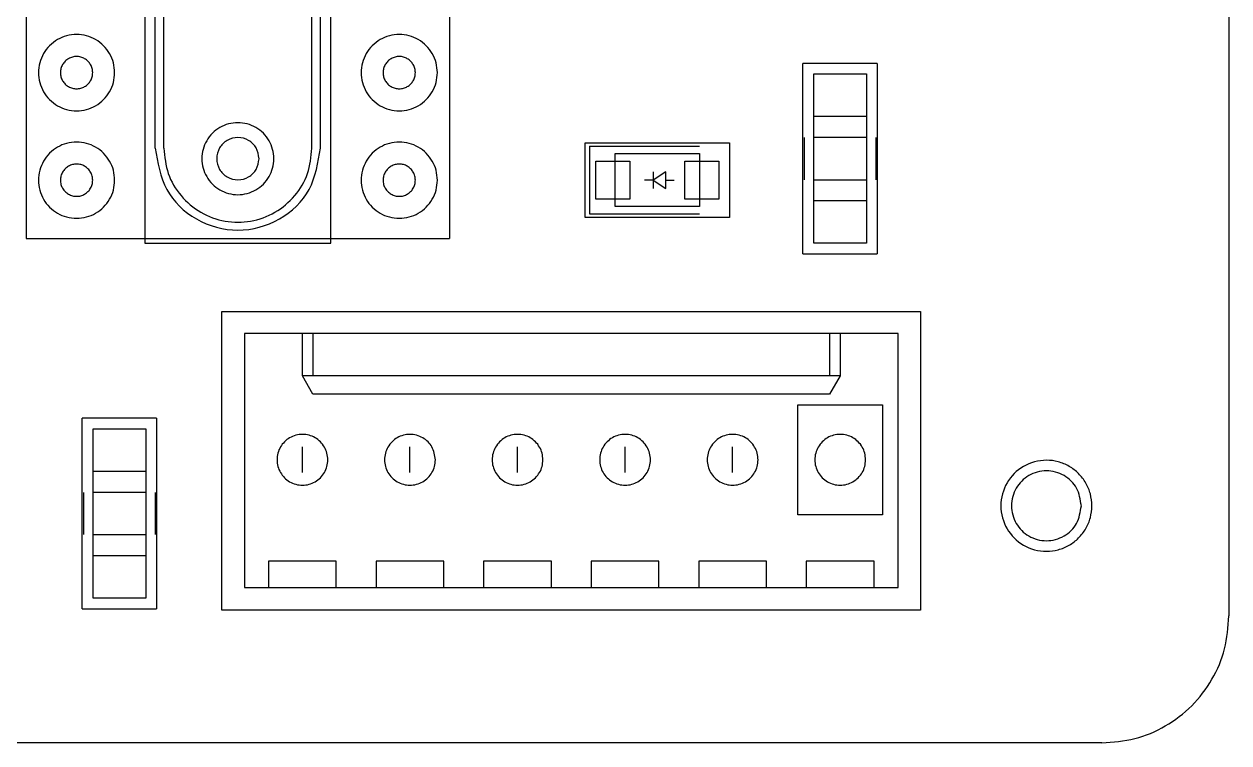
# Model space of a CAD drawing. Extents: x 5 to 6006, y -4927 to -37.
# Drawn here: x 2844 to 6006, y -4927 to -3040 of the extents above; entities that cross this region are included whole.
import ezdxf

# ---------------------------------------------------------------- set-up
doc = ezdxf.new("R2010")
doc.units = 0
doc.layers.get('0').update_dxf_attribs({"linetype": 'CONTINUOUS'})

msp = doc.modelspace()

# ---------------------------------------------------------------- linework, layer by layer
at = {"color": 7}
for p, q in [((6005.406667, -371.065778), (6005.406667, -4593.110222)), ((2849.597778, -1602.965778), (2849.597778, -3603.074667)), ((3960.706667, -1602.965778), (3960.706667, -3603.074667)), ((3160.606667, -2615.296889), (3160.606667, -3615.492444)), ((3649.415556, -3615.492444), (3649.415556, -2615.296889)), ((3188.264444, -3365.443556), (3188.264444, -2865.345778)), ((3210.56, -3365.443556), (3210.56, -2865.345778)), ((3210.56, -3365.443556), (3210.56, -2865.345778)), ((3599.462222, -3365.443556), (3599.462222, -2865.345778)), ((3599.462222, -3365.443556), (3599.462222, -2865.345778)), ((3621.757778, -3365.443556), (3621.757778, -2865.345778)), ((4887.806667, -3643.150222), (4887.806667, -3143.334667)), ((5082.257778, -3143.334667), (4887.806667, -3143.334667)), ((5082.257778, -3143.334667), (5082.257778, -3643.150222)), ((3024.208667, -3167.577556), (3024.208667, -3167.577556)), ((3081.875416, -3167.577556), (3081.875416, -3167.577556)), ((3870.875333, -3167.577556), (3870.875333, -3167.577556)), ((3928.542082, -3167.577555), (3928.542082, -3167.577556)), ((4916.028889, -3337.785778), (4916.028889, -3170.992444)), ((4916.028889, -3170.992444), (5054.882222, -3170.992444)), ((5054.882222, -3170.992444), (5054.882222, -3337.785778)), ((4916.593333, -3282.188), (5054.317778, -3282.188)), ((4916.593333, -3504.296889), (4916.593333, -3282.188)), ((5054.317778, -3282.188), (5054.317778, -3504.296889)), ((4891.193333, -3337.785778), (4891.193333, -3448.699111)), ((5054.882222, -3337.785778), (4916.028889, -3337.785778)), ((5080, -3448.699111), (5080, -3337.785778)), ((4316.871111, -3547.476889), (4316.871111, -3351.896889)), ((4316.871111, -3351.896889), (4694.766667, -3351.896889)), ((4327.877778, -3360.645778), (4327.877778, -3538.445778)), ((4327.877778, -3360.645778), (4616.873333, -3360.645778)), ((4394.764444, -3518.972444), (4394.764444, -3380.119111)), ((4394.764444, -3380.119111), (4616.873333, -3380.119111)), ((4616.873333, -3380.119111), (4616.873333, -3518.972444)), ((4694.766667, -3351.896889), (4694.766667, -3547.476889)), ((3460.764111, -3393.355333), (3460.764111, -3393.355333)), ((3499.653204, -3393.355333), (3499.653204, -3393.355333)), ((4344.528889, -3499.781333), (4344.528889, -3399.592444)), ((4344.528889, -3399.592444), (4433.428889, -3399.592444)), ((4433.428889, -3399.592444), (4433.428889, -3499.781333)), ((4577.926667, -3499.781333), (4577.926667, -3399.592444)), ((4577.926667, -3399.592444), (4666.826667, -3399.592444)), ((4666.826667, -3399.592444), (4666.826667, -3499.781333)), ((4494.671111, -3427.532444), (4494.671111, -3471.841333)), ((4527.973333, -3427.532444), (4494.671111, -3449.545778)), ((4527.973333, -3471.841333), (4527.973333, -3427.532444)), ((3024.208667, -3449.799778), (3024.208667, -3449.799778)), ((3081.875416, -3449.799778), (3081.875416, -3449.799778)), ((3870.875333, -3449.799778), (3870.875333, -3449.799778)), ((3928.542082, -3449.799778), (3928.542082, -3449.799778)), ((4494.671111, -3449.545778), (4472.375556, -3449.545778)), ((4494.671111, -3449.545778), (4527.973333, -3471.841333)), ((4527.973333, -3449.545778), (4550.268889, -3449.545778)), ((4916.028889, -3615.492444), (4916.028889, -3448.699111)), ((4916.028889, -3448.699111), (5054.882222, -3448.699111)), ((5054.882222, -3448.699111), (5054.882222, -3615.492444)), ((4433.428889, -3499.781333), (4344.528889, -3499.781333)), ((4666.826667, -3499.781333), (4577.926667, -3499.781333)), ((5054.317778, -3504.296889), (4916.593333, -3504.296889)), ((4327.877778, -3538.445778), (4616.873333, -3538.445778)), ((4616.873333, -3518.972444), (4394.764444, -3518.972444)), ((4694.766667, -3547.476889), (4316.871111, -3547.476889)), ((2849.597778, -3603.074667), (3960.706667, -3603.074667)), ((3160.606667, -3615.492444), (3649.415556, -3615.492444)), ((5054.882222, -3615.492444), (4916.028889, -3615.492444)), ((4887.806667, -3643.150222), (5082.257778, -3643.150222)), ((3363.242222, -4577.870222), (3363.242222, -3794.421333)), ((3363.242222, -3794.421333), (5196.557778, -3794.421333)), ((5196.557778, -3794.421333), (5196.557778, -4577.870222)), ((5137.855556, -3852.276889), (3422.226667, -3852.276889)), ((3422.226667, -3852.276889), (3422.226667, -4518.885778)), ((3574.344444, -3963.472444), (3574.344444, -3852.276889)), ((3602.284444, -3852.276889), (3602.284444, -3963.472444)), ((4957.797778, -3852.276889), (4957.797778, -3963.472444)), ((4985.455556, -3852.276889), (4985.455556, -3963.472444)), ((5137.855556, -4518.885778), (5137.855556, -3852.276889)), ((4985.455556, -3963.472444), (3574.344444, -3963.472444)), ((3602.284444, -4011.168), (3574.344444, -3963.472444)), ((4985.455556, -3963.472444), (4957.797778, -4011.168)), ((4957.797778, -4011.168), (3602.284444, -4011.168)), ((4874.542222, -4327.821333), (4874.542222, -4039.108)), ((4874.542222, -4039.108), (5096.651111, -4039.108)), ((5096.651111, -4039.108), (5096.651111, -4327.821333)), ((2996.917778, -4574.483556), (2996.917778, -4074.668)), ((3191.368889, -4074.668), (2996.917778, -4074.668)), ((3191.368889, -4074.668), (3191.368889, -4574.483556)), ((3025.14, -4269.119111), (3025.14, -4102.325778)), ((3025.14, -4102.325778), (3163.993333, -4102.325778)), ((3163.993333, -4102.325778), (3163.993333, -4269.119111)), ((3574.344444, -4216.625778), (3574.344444, -4150.021333)), ((3856.566667, -4216.625778), (3856.566667, -4150.021333)), ((4138.788889, -4216.625778), (4138.788889, -4150.021333)), ((4421.011111, -4216.625778), (4421.011111, -4150.021333)), ((4703.233333, -4216.625778), (4703.233333, -4150.021333)), ((3641.208533, -4183.577556), (3641.208533, -4183.577556)), ((3923.430756, -4183.577556), (3923.430756, -4183.577556)), ((4205.652978, -4183.577556), (4205.652978, -4183.577556)), ((4487.8752, -4183.577556), (4487.8752, -4183.577556)), ((4770.09714, -4183.577556), (4770.09714, -4183.577556)), ((5052.319362, -4183.577556), (5052.319362, -4183.577556)), ((3025.704444, -4213.521333), (3163.428889, -4213.521333)), ((3025.704444, -4435.630222), (3025.704444, -4213.521333)), ((3163.428889, -4213.521333), (3163.428889, -4435.630222)), ((3000.304444, -4269.119111), (3000.304444, -4380.032444)), ((3163.993333, -4269.119111), (3025.14, -4269.119111)), ((3189.111111, -4380.032444), (3189.111111, -4269.119111)), ((5096.651111, -4327.821333), (4874.542222, -4327.821333)), ((5618.339453, -4304.312222), (5618.339453, -4304.312222)), ((5646.117176, -4304.312222), (5646.117176, -4304.312222)), ((3025.14, -4546.825778), (3025.14, -4380.032444)), ((3025.14, -4380.032444), (3163.993333, -4380.032444)), ((3163.993333, -4380.032444), (3163.993333, -4546.825778)), ((3163.428889, -4435.630222), (3025.704444, -4435.630222)), ((3663.244444, -4450.023556), (3485.444444, -4450.023556)), ((3485.444444, -4450.023556), (3485.444444, -4518.885778)), ((3663.244444, -4518.885778), (3663.244444, -4450.023556)), ((3945.466667, -4450.023556), (3767.666667, -4450.023556)), ((3767.666667, -4450.023556), (3767.666667, -4518.885778)), ((3945.466667, -4518.885778), (3945.466667, -4450.023556)), ((4227.688889, -4450.023556), (4049.888889, -4450.023556)), ((4049.888889, -4450.023556), (4049.888889, -4518.885778)), ((4227.688889, -4518.885778), (4227.688889, -4450.023556)), ((4509.911111, -4450.023556), (4332.111111, -4450.023556)), ((4332.111111, -4450.023556), (4332.111111, -4518.885778)), ((4509.911111, -4518.885778), (4509.911111, -4450.023556)), ((4792.133333, -4450.023556), (4614.333333, -4450.023556)), ((4614.333333, -4450.023556), (4614.333333, -4518.885778)), ((4792.133333, -4518.885778), (4792.133333, -4450.023556)), ((5074.355556, -4450.023556), (4896.555556, -4450.023556)), ((4896.555556, -4450.023556), (4896.555556, -4518.885778)), ((5074.355556, -4518.885778), (5074.355556, -4450.023556)), ((3422.226667, -4518.885778), (5137.855556, -4518.885778)), ((3163.993333, -4546.825778), (3025.14, -4546.825778)), ((2996.917778, -4574.483556), (3191.368889, -4574.483556)), ((5196.557778, -4577.870222), (3363.242222, -4577.870222)), ((5672.102222, -4926.414667), (338.666667, -4926.414667))]:
    msp.add_line(p, q, dxfattribs=at)
for points, knots in [([(3081.875416, -3167.577555), (3081.208791, -3176.328393), (3079.881058, -3193.757653), (3069.388527, -3218.149133), (3053.425193, -3239.10519), (3032.441012, -3255.173381), (3008.05702, -3265.276663), (2981.874906, -3268.732905), (2955.69535, -3265.276663), (2931.303725, -3255.173381), (2910.347707, -3239.10519), (2894.279505, -3218.149133), (2884.176227, -3193.757652), (2880.719983, -3167.577555), (2884.176227, -3141.397458), (2894.279506, -3117.005978), (2910.347707, -3096.04992), (2931.303726, -3079.98173), (2955.69535, -3069.878448), (2981.874906, -3066.422206), (3008.05702, -3069.878448), (3032.441012, -3079.98173), (3053.425193, -3096.049921), (3069.388527, -3117.005978), (3079.881058, -3141.397458), (3081.208791, -3158.826718), (3081.875416, -3167.577556)], [0, 0, 0, 0, 26.17751, 52.138391, 78.315901, 104.493411, 130.454293, 156.631802, 182.809312, 208.770194, 234.947704, 261.125213, 287.086095, 313.263605, 339.441115, 365.401996, 391.579506, 417.757016, 443.717897, 469.895407, 496.072917, 522.033798, 548.211308, 574.388818, 600.349699, 626.527209, 626.527209, 626.527209, 626.527209]), ([(3928.542082, -3167.577556), (3927.875458, -3176.328394), (3926.547725, -3193.757653), (3916.055194, -3218.149133), (3900.091859, -3239.105191), (3879.107679, -3255.173381), (3854.723687, -3265.276663), (3828.541572, -3268.732905), (3802.362016, -3265.276663), (3777.970392, -3255.173381), (3757.014373, -3239.10519), (3740.946172, -3218.149133), (3730.842893, -3193.757652), (3727.38665, -3167.577555), (3730.842894, -3141.397458), (3740.946172, -3117.005978), (3757.014374, -3096.04992), (3777.970392, -3079.98173), (3802.362016, -3069.878448), (3828.541572, -3066.422206), (3854.723687, -3069.878448), (3879.107679, -3079.98173), (3900.091859, -3096.049921), (3916.055194, -3117.005978), (3926.547725, -3141.397458), (3927.875458, -3158.826717), (3928.542082, -3167.577555)], [0, 0, 0, 0, 26.17751, 52.138391, 78.315901, 104.493411, 130.454292, 156.631802, 182.809312, 208.770193, 234.947703, 261.125213, 287.086095, 313.263605, 339.441115, 365.401996, 391.579506, 417.757015, 443.717897, 469.895406, 496.072916, 522.033798, 548.211307, 574.388817, 600.349699, 626.527208, 626.527208, 626.527208, 626.527208]), ([(3024.208667, -3167.577556), (3023.926462, -3171.282074), (3023.364389, -3178.660454), (3018.922555, -3188.986172), (3012.164749, -3197.857562), (3003.281453, -3204.659758), (2992.958905, -3208.93681), (2981.875152, -3210.399952), (2970.792483, -3208.93681), (2960.466704, -3204.659758), (2951.59533, -3197.857562), (2944.79313, -3188.986172), (2940.516079, -3178.660454), (2939.052937, -3167.577556), (2940.516079, -3156.494657), (2944.79313, -3146.168939), (2951.59533, -3137.297549), (2960.466704, -3130.495354), (2970.792483, -3126.218301), (2981.875152, -3124.755159), (2992.958905, -3126.218301), (3003.281453, -3130.495354), (3012.164749, -3137.297549), (3018.922555, -3146.168939), (3023.364389, -3156.494657), (3023.926462, -3163.873037), (3024.208667, -3167.577556)], [0, 0, 0, 0, 11.081803, 22.071901, 33.153704, 44.235507, 55.225605, 66.307408, 77.389211, 88.379309, 99.461112, 110.542915, 121.533013, 132.614816, 143.696619, 154.686717, 165.76852, 176.850323, 187.84042, 198.922224, 210.004027, 220.994124, 232.075928, 243.157731, 254.147828, 265.229632, 265.229632, 265.229632, 265.229632]), ([(3870.875333, -3167.577556), (3870.593129, -3171.282074), (3870.031056, -3178.660454), (3865.589221, -3188.986172), (3858.831415, -3197.857562), (3849.948119, -3204.659758), (3839.625572, -3208.93681), (3828.541819, -3210.399952), (3817.459149, -3208.93681), (3807.133371, -3204.659758), (3798.261997, -3197.857562), (3791.459797, -3188.986172), (3787.182746, -3178.660454), (3785.719603, -3167.577556), (3787.182746, -3156.494657), (3791.459797, -3146.168939), (3798.261997, -3137.297549), (3807.133371, -3130.495354), (3817.459149, -3126.218301), (3828.541819, -3124.755159), (3839.625572, -3126.218301), (3849.948119, -3130.495354), (3858.831415, -3137.297549), (3865.589221, -3146.168939), (3870.031056, -3156.494657), (3870.593129, -3163.873037), (3870.875333, -3167.577556)], [0, 0, 0, 0, 11.081803, 22.071901, 33.153704, 44.235507, 55.225605, 66.307408, 77.389211, 88.379309, 99.461112, 110.542915, 121.533013, 132.614816, 143.696619, 154.686717, 165.76852, 176.850323, 187.84042, 198.922224, 210.004027, 220.994124, 232.075928, 243.157731, 254.147828, 265.229632, 265.229632, 265.229632, 265.229632]), ([(3499.653204, -3393.355333), (3499.023614, -3401.620015), (3497.769644, -3418.080985), (3487.860029, -3441.117386), (3472.783544, -3460.909221), (3452.965148, -3476.084737), (3429.935819, -3485.626727), (3405.208263, -3488.890958), (3380.483123, -3485.626727), (3357.446585, -3476.084737), (3337.654787, -3460.909221), (3322.479261, -3441.117386), (3312.937274, -3418.080985), (3309.673042, -3393.355333), (3312.937274, -3368.629682), (3322.479261, -3345.593281), (3337.654787, -3325.801445), (3357.446585, -3310.625929), (3380.483123, -3301.08394), (3405.208263, -3297.819709), (3429.935819, -3301.08394), (3452.965148, -3310.625929), (3472.783544, -3325.801445), (3487.860029, -3345.593281), (3497.769644, -3368.629682), (3499.023614, -3385.090652), (3499.653204, -3393.355333)], [0, 0, 0, 0, 24.723208, 49.241822, 73.965029, 98.688237, 123.206851, 147.930059, 172.653266, 197.171881, 221.895088, 246.618296, 271.13691, 295.860118, 320.583325, 345.10194, 369.825147, 394.548355, 419.066969, 443.790177, 468.513384, 493.031998, 517.755206, 542.478414, 566.997028, 591.720236, 591.720236, 591.720236, 591.720236]), ([(3081.875416, -3449.799778), (3081.208791, -3458.550615), (3079.881058, -3475.979875), (3069.388527, -3500.371355), (3053.425193, -3521.327413), (3032.441012, -3537.395604), (3008.05702, -3547.498885), (2981.874906, -3550.955128), (2955.69535, -3547.498885), (2931.303725, -3537.395604), (2910.347707, -3521.327413), (2894.279505, -3500.371355), (2884.176227, -3475.979875), (2880.719983, -3449.799777), (2884.176227, -3423.61968), (2894.279506, -3399.2282), (2910.347707, -3378.272143), (2931.303726, -3362.203952), (2955.69535, -3352.10067), (2981.874906, -3348.644428), (3008.05702, -3352.10067), (3032.441012, -3362.203952), (3053.425193, -3378.272143), (3069.388527, -3399.228201), (3079.881058, -3423.619681), (3081.208791, -3441.04894), (3081.875416, -3449.799778)], [0, 0, 0, 0, 26.17751, 52.138391, 78.315901, 104.493411, 130.454293, 156.631802, 182.809312, 208.770194, 234.947704, 261.125213, 287.086095, 313.263605, 339.441115, 365.401996, 391.579506, 417.757016, 443.717897, 469.895407, 496.072917, 522.033798, 548.211308, 574.388818, 600.349699, 626.527209, 626.527209, 626.527209, 626.527209]), ([(3460.764111, -3393.355333), (3459.23718, -3403.148841), (3456.228605, -3422.445385), (3434.111049, -3443.689303), (3405.259656, -3451.560815), (3376.105352, -3443.689303), (3354.878561, -3422.445385), (3347.001224, -3393.355333), (3354.878561, -3364.265282), (3376.105352, -3343.021364), (3405.259656, -3335.149852), (3434.111049, -3343.021364), (3456.228605, -3364.265282), (3459.23718, -3383.561825), (3460.764111, -3393.355333)], [0, 0, 0, 0, 29.047671, 57.233797, 86.281468, 115.329139, 143.515265, 172.562936, 201.610607, 229.796734, 258.844405, 287.892076, 316.078202, 345.125873, 345.125873, 345.125873, 345.125873]), ([(3928.542082, -3449.799778), (3927.875458, -3458.550616), (3926.547725, -3475.979875), (3916.055194, -3500.371355), (3900.091859, -3521.327413), (3879.107679, -3537.395604), (3854.723687, -3547.498885), (3828.541572, -3550.955128), (3802.362016, -3547.498885), (3777.970392, -3537.395604), (3757.014373, -3521.327413), (3740.946172, -3500.371355), (3730.842893, -3475.979875), (3727.38665, -3449.799777), (3730.842894, -3423.61968), (3740.946172, -3399.2282), (3757.014374, -3378.272143), (3777.970392, -3362.203952), (3802.362016, -3352.10067), (3828.541572, -3348.644428), (3854.723687, -3352.10067), (3879.107679, -3362.203952), (3900.091859, -3378.272143), (3916.055194, -3399.2282), (3926.547725, -3423.61968), (3927.875458, -3441.04894), (3928.542082, -3449.799778)], [0, 0, 0, 0, 26.17751, 52.138391, 78.315901, 104.493411, 130.454292, 156.631802, 182.809312, 208.770193, 234.947703, 261.125213, 287.086095, 313.263605, 339.441115, 365.401996, 391.579506, 417.757015, 443.717897, 469.895406, 496.072916, 522.033798, 548.211307, 574.388817, 600.349699, 626.527208, 626.527208, 626.527208, 626.527208]), ([(3188.546667, -3365.556444), (3194.706776, -3403.546571), (3206.845599, -3478.40813), (3292.912627, -3560.589225), (3405.208667, -3591.028303), (3517.504707, -3560.589225), (3603.571735, -3478.40813), (3615.710557, -3403.546571), (3621.870667, -3365.556444)], [0, 0, 0, 0, 112.808845, 222.29581, 335.104654, 447.913499, 557.400464, 670.209309, 670.209309, 670.209309, 670.209309]), ([(3210.764329, -3365.556444), (3213.087509, -3388.289834), (3217.70062, -3433.431262), (3253.491833, -3493.086354), (3305.89363, -3537.43835), (3370.792731, -3560.961171), (3439.624603, -3560.961171), (3504.523704, -3537.43835), (3556.9255, -3493.086354), (3592.716714, -3433.431262), (3597.329825, -3388.289834), (3599.653004, -3365.556444)], [0, 0, 0, 0, 67.854096, 134.737094, 202.59119, 270.445287, 337.328285, 405.182381, 473.036477, 539.919475, 607.773571, 607.773571, 607.773571, 607.773571]), ([(3210.764329, -3365.556444), (3213.087509, -3388.289834), (3217.70062, -3433.431262), (3253.491833, -3493.086354), (3305.89363, -3537.43835), (3370.792731, -3560.961171), (3439.624603, -3560.961171), (3504.523704, -3537.43835), (3556.9255, -3493.086354), (3592.716714, -3433.431262), (3597.329825, -3388.289834), (3599.653004, -3365.556444)], [0, 0, 0, 0, 67.854096, 134.737094, 202.59119, 270.445287, 337.328285, 405.182381, 473.036477, 539.919475, 607.773571, 607.773571, 607.773571, 607.773571]), ([(3024.208667, -3449.799778), (3023.926462, -3453.504296), (3023.364389, -3460.882676), (3018.922555, -3471.208394), (3012.164749, -3480.079785), (3003.281453, -3486.88198), (2992.958905, -3491.159032), (2981.875152, -3492.622174), (2970.792483, -3491.159032), (2960.466704, -3486.88198), (2951.59533, -3480.079785), (2944.79313, -3471.208394), (2940.516079, -3460.882676), (2939.052937, -3449.799778), (2940.516079, -3438.716879), (2944.79313, -3428.391161), (2951.59533, -3419.519771), (2960.466704, -3412.717576), (2970.792483, -3408.440523), (2981.875152, -3406.977381), (2992.958905, -3408.440523), (3003.281453, -3412.717576), (3012.164749, -3419.519771), (3018.922555, -3428.391161), (3023.364389, -3438.716879), (3023.926462, -3446.095259), (3024.208667, -3449.799778)], [0, 0, 0, 0, 11.081803, 22.071901, 33.153704, 44.235507, 55.225605, 66.307408, 77.389211, 88.379309, 99.461112, 110.542915, 121.533013, 132.614816, 143.696619, 154.686717, 165.76852, 176.850323, 187.84042, 198.922224, 210.004027, 220.994124, 232.075928, 243.157731, 254.147828, 265.229632, 265.229632, 265.229632, 265.229632]), ([(3870.875333, -3449.799778), (3870.593129, -3453.504296), (3870.031056, -3460.882676), (3865.589221, -3471.208394), (3858.831415, -3480.079785), (3849.948119, -3486.88198), (3839.625572, -3491.159032), (3828.541819, -3492.622174), (3817.459149, -3491.159032), (3807.133371, -3486.88198), (3798.261997, -3480.079785), (3791.459797, -3471.208394), (3787.182746, -3460.882676), (3785.719603, -3449.799778), (3787.182746, -3438.716879), (3791.459797, -3428.391161), (3798.261997, -3419.519771), (3807.133371, -3412.717576), (3817.459149, -3408.440523), (3828.541819, -3406.977381), (3839.625572, -3408.440523), (3849.948119, -3412.717576), (3858.831415, -3419.519771), (3865.589221, -3428.391161), (3870.031056, -3438.716879), (3870.593129, -3446.095259), (3870.875333, -3449.799778)], [0, 0, 0, 0, 11.081803, 22.071901, 33.153704, 44.235507, 55.225605, 66.307408, 77.389211, 88.379309, 99.461112, 110.542915, 121.533013, 132.614816, 143.696619, 154.686717, 165.76852, 176.850323, 187.84042, 198.922224, 210.004027, 220.994124, 232.075928, 243.157731, 254.147828, 265.229632, 265.229632, 265.229632, 265.229632]), ([(3641.208533, -4183.577556), (3640.764106, -4189.411423), (3639.878928, -4201.030881), (3632.884112, -4217.291936), (3622.241213, -4231.262165), (3608.254434, -4241.975891), (3591.988701, -4248.705347), (3568.764074, -4251.807925), (3539.604097, -4243.987559), (3514.149927, -4218.483256), (3504.691011, -4183.577556), (3514.149927, -4148.671856), (3539.604097, -4123.167552), (3568.764074, -4115.347186), (3591.988701, -4118.449764), (3608.254434, -4125.17922), (3622.241213, -4135.892946), (3632.884112, -4149.863175), (3639.878928, -4166.12423), (3640.764106, -4177.743688), (3641.208533, -4183.577556)], [0, 0, 0, 0, 17.451624, 34.758829, 52.210453, 69.662077, 86.969282, 104.420906, 139.278112, 173.101463, 207.958669, 242.815875, 276.639227, 311.496432, 328.948056, 346.255262, 363.706885, 381.158509, 398.465715, 415.917338, 415.917338, 415.917338, 415.917338]), ([(3923.430756, -4183.577556), (3922.98634, -4189.411431), (3922.101187, -4201.030904), (3915.106186, -4217.291845), (3904.463993, -4231.26251), (3890.474579, -4241.974607), (3874.218631, -4248.710109), (3856.763937, -4251.014265), (3839.310949, -4248.710109), (3823.049913, -4241.974607), (3809.079273, -4231.26251), (3798.367169, -4217.291844), (3791.63167, -4201.030906), (3789.327509, -4183.577549), (3791.63168, -4166.124231), (3798.367127, -4149.863175), (3809.079431, -4135.892946), (3823.049325, -4125.17922), (3839.313129, -4118.449764), (3862.570625, -4115.347186), (3891.471574, -4123.167552), (3917.981887, -4148.671856), (3921.59633, -4171.826141), (3923.430756, -4183.577556)], [0, 0, 0, 0, 17.451624, 34.758829, 52.210453, 69.662077, 86.969282, 104.420906, 121.87253, 139.179735, 156.631359, 174.082983, 191.390188, 208.841812, 226.293436, 243.600641, 261.052265, 278.503889, 295.811094, 313.262718, 348.119924, 381.943275, 416.800481, 416.800481, 416.800481, 416.800481]), ([(4205.652978, -4183.577556), (4205.208562, -4189.411431), (4204.323409, -4201.030904), (4197.328409, -4217.291845), (4186.686216, -4231.26251), (4172.696801, -4241.974607), (4156.440853, -4248.710109), (4138.986159, -4251.014265), (4121.533171, -4248.710109), (4105.272135, -4241.974607), (4091.301495, -4231.26251), (4080.589391, -4217.291845), (4073.853891, -4201.030904), (4071.549734, -4183.577556), (4073.853891, -4166.124207), (4080.589391, -4149.863266), (4091.301495, -4135.892601), (4105.272135, -4125.180504), (4121.533171, -4118.445002), (4138.986159, -4116.140846), (4156.440853, -4118.445002), (4172.696801, -4125.180504), (4186.686216, -4135.892601), (4197.328409, -4149.863266), (4204.323409, -4166.124207), (4205.208562, -4177.74368), (4205.652978, -4183.577556)], [0, 0, 0, 0, 17.451624, 34.758829, 52.210453, 69.662077, 86.969282, 104.420906, 121.87253, 139.179735, 156.631359, 174.082983, 191.390188, 208.841812, 226.293436, 243.600641, 261.052265, 278.503889, 295.811094, 313.262718, 330.714342, 348.021547, 365.473171, 382.924795, 400.232, 417.683624, 417.683624, 417.683624, 417.683624]), ([(4487.8752, -4183.577556), (4487.430785, -4189.411431), (4486.545632, -4201.030904), (4479.550631, -4217.291845), (4468.908438, -4231.26251), (4454.919024, -4241.974607), (4438.663075, -4248.710109), (4421.208382, -4251.014265), (4403.755394, -4248.710109), (4387.494357, -4241.974607), (4373.523717, -4231.26251), (4362.811613, -4217.291845), (4356.076113, -4201.030904), (4353.771957, -4183.577556), (4356.076113, -4166.124207), (4362.811613, -4149.863266), (4373.523717, -4135.892601), (4387.494357, -4125.180504), (4403.755394, -4118.445002), (4421.208382, -4116.140846), (4438.663075, -4118.445002), (4454.919024, -4125.180504), (4468.908438, -4135.892601), (4479.550631, -4149.863266), (4486.545632, -4166.124207), (4487.430785, -4177.74368), (4487.8752, -4183.577556)], [0, 0, 0, 0, 17.451624, 34.758829, 52.210453, 69.662077, 86.969282, 104.420906, 121.87253, 139.179735, 156.631359, 174.082983, 191.390188, 208.841812, 226.293436, 243.600641, 261.052265, 278.503889, 295.811094, 313.262718, 330.714342, 348.021547, 365.473171, 382.924795, 400.232, 417.683624, 417.683624, 417.683624, 417.683624]), ([(4770.09714, -4183.577556), (4769.652725, -4189.411431), (4768.767572, -4201.030904), (4761.772571, -4217.291845), (4751.130378, -4231.26251), (4737.140964, -4241.974607), (4720.885015, -4248.710109), (4703.430322, -4251.014265), (4685.977334, -4248.710109), (4669.716297, -4241.974607), (4655.745657, -4231.26251), (4645.033553, -4217.291845), (4638.298053, -4201.030904), (4635.993897, -4183.577556), (4638.298053, -4166.124207), (4645.033553, -4149.863266), (4655.745657, -4135.892601), (4669.716297, -4125.180504), (4685.977334, -4118.445002), (4703.430322, -4116.140846), (4720.885015, -4118.445002), (4737.140964, -4125.180504), (4751.130378, -4135.892601), (4761.772571, -4149.863266), (4768.767572, -4166.124207), (4769.652725, -4177.74368), (4770.09714, -4183.577556)], [0, 0, 0, 0, 17.451624, 34.758829, 52.210453, 69.662077, 86.969282, 104.420906, 121.87253, 139.179735, 156.631359, 174.082983, 191.390188, 208.841812, 226.293436, 243.600641, 261.052265, 278.503889, 295.811094, 313.262718, 330.714342, 348.021547, 365.473171, 382.924795, 400.232, 417.683624, 417.683624, 417.683624, 417.683624]), ([(5052.319362, -4183.577556), (5051.874947, -4189.411431), (5050.989794, -4201.030904), (5043.994793, -4217.291845), (5033.3526, -4231.26251), (5019.363186, -4241.974607), (5003.107237, -4248.710109), (4985.652544, -4251.014265), (4968.199556, -4248.710109), (4951.938519, -4241.974607), (4937.96788, -4231.26251), (4927.255776, -4217.291845), (4920.520275, -4201.030904), (4918.216119, -4183.577556), (4920.520275, -4166.124207), (4927.255776, -4149.863266), (4937.96788, -4135.892601), (4951.938519, -4125.180504), (4968.199556, -4118.445002), (4985.652544, -4116.140846), (5003.107237, -4118.445002), (5019.363186, -4125.180504), (5033.3526, -4135.892601), (5043.994793, -4149.863266), (5050.989794, -4166.124207), (5051.874947, -4177.74368), (5052.319362, -4183.577556)], [0, 0, 0, 0, 17.451624, 34.758829, 52.210453, 69.662077, 86.969282, 104.420906, 121.87253, 139.179735, 156.631359, 174.082983, 191.390188, 208.841812, 226.293436, 243.600641, 261.052265, 278.503889, 295.811094, 313.262718, 330.714342, 348.021547, 365.473171, 382.924795, 400.232, 417.683624, 417.683624, 417.683624, 417.683624]), ([(5646.117176, -4304.312222), (5645.320908, -4314.764581), (5643.734963, -4335.582801), (5631.202569, -4364.717225), (5612.134019, -4389.747249), (5587.074344, -4408.942697), (5557.931538, -4420.999652), (5516.320699, -4426.558446), (5464.075679, -4412.54694), (5418.470237, -4366.851675), (5401.522993, -4304.312222), (5418.470237, -4241.772769), (5464.075679, -4196.077504), (5516.320699, -4182.065999), (5557.931538, -4187.624792), (5587.074344, -4199.681748), (5612.134019, -4218.877196), (5631.202569, -4243.907219), (5643.734963, -4273.041643), (5645.320908, -4293.859864), (5646.117176, -4304.312222)], [0, 0, 0, 0, 31.26753, 62.276309, 93.543839, 124.811368, 155.820148, 187.087678, 249.540245, 310.140488, 372.593056, 435.045623, 495.645867, 558.098434, 589.365964, 620.374743, 651.642273, 682.909802, 713.918582, 745.186112, 745.186112, 745.186112, 745.186112]), ([(5618.339453, -4304.312222), (5615.820013, -4320.471535), (5610.855857, -4352.310881), (5574.361833, -4387.3634), (5526.756961, -4400.351414), (5478.652285, -4387.3634), (5443.628025, -4352.310881), (5430.630401, -4304.312222), (5443.628025, -4256.313563), (5478.652285, -4221.261044), (5526.756961, -4208.27303), (5574.361833, -4221.261044), (5610.855857, -4256.313563), (5615.820013, -4288.152909), (5618.339453, -4304.312222)], [0, 0, 0, 0, 47.928731, 94.435911, 142.364643, 190.293374, 236.800554, 284.729285, 332.658016, 379.165196, 427.093927, 475.022659, 521.529839, 569.45857, 569.45857, 569.45857, 569.45857]), ([(5672.215111, -4926.640444), (5701.386133, -4924.418367), (5759.486775, -4919.992601), (5840.766997, -4885.017605), (5910.713939, -4831.806606), (5963.924939, -4761.859664), (5998.899935, -4680.579442), (6003.325701, -4622.478799), (6005.547778, -4593.307778)], [0, 0, 0, 0, 87.258119, 173.794146, 261.052265, 348.310384, 434.846411, 522.10453, 522.10453, 522.10453, 522.10453])]:
    msp.add_open_spline(points, degree=3, knots=knots, dxfattribs=at)

doc.saveas('drawing.dxf')
